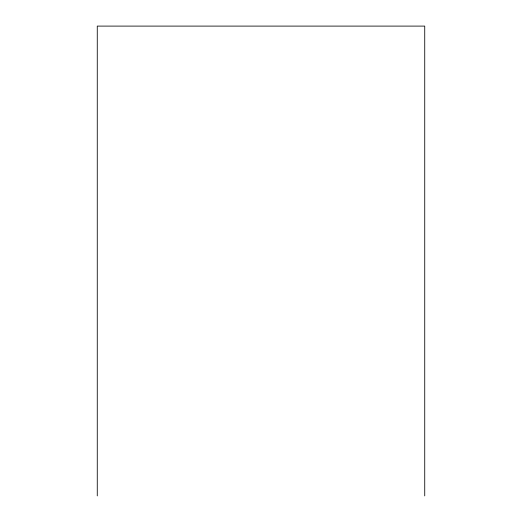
<?xml version="1.0" encoding="UTF-8"?>
<svg xmlns="http://www.w3.org/2000/svg" width="522" height="522" viewBox="0 0 522 522"><rect width="100%" height="100%" fill="white"/><g stroke="black" fill="none" stroke-linecap="round" stroke-linejoin="round"><path stroke-width="0.78" d="M424.732 495.9L424.732 26.1L97.268 26.1L97.268 495.9"/></g></svg>
